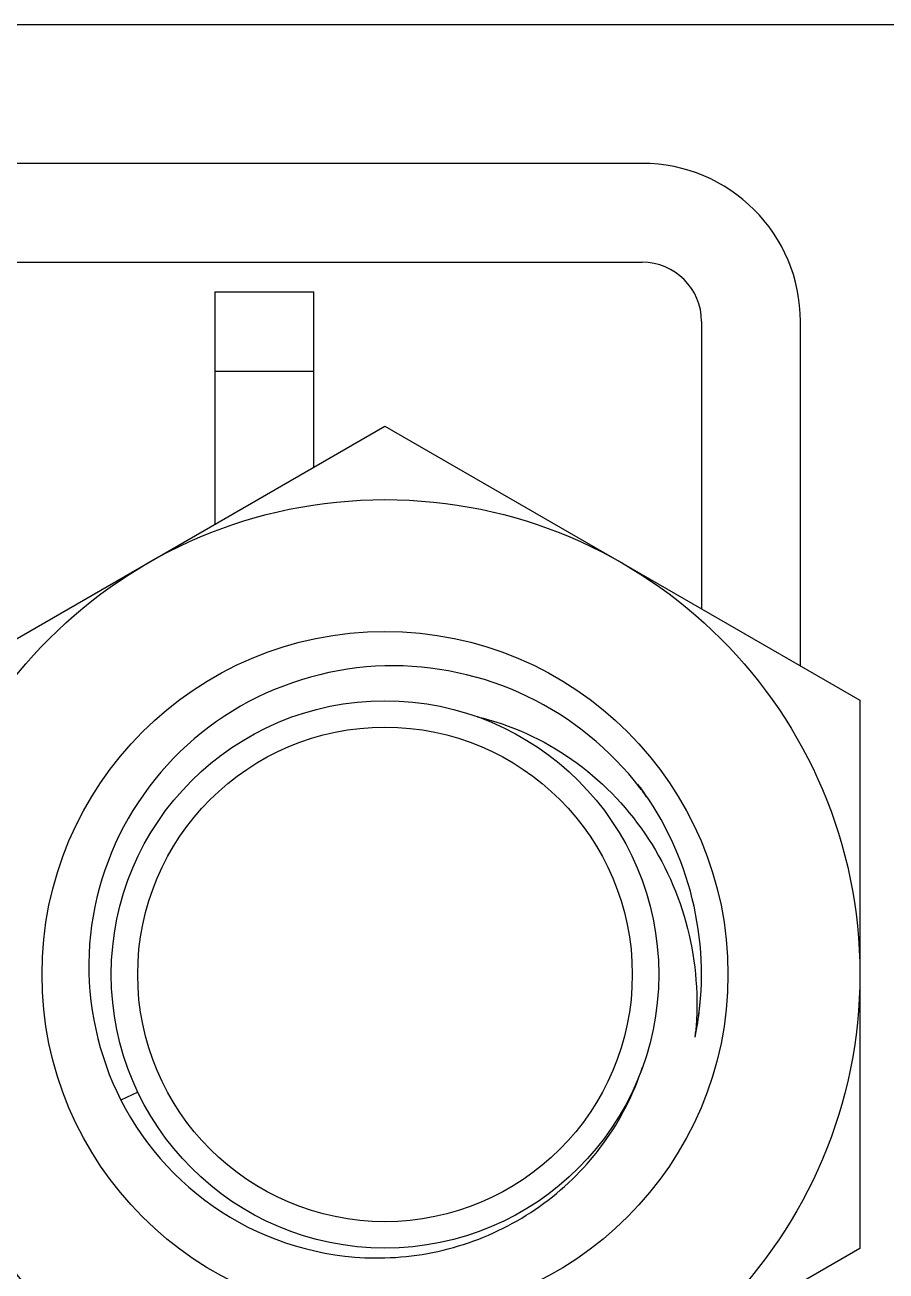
# Model space of a CAD drawing. Extents: x 27938 to 1507990, y 110129 to 923079.
# Drawn here: x 669824.7 to 670002.7, y 358131.6 to 358389.1 of the extents above; entities that cross this region are included whole.
import ezdxf

# ---------------------------------------------------------------- set-up
doc = ezdxf.new("R2010")
doc.units = 0
doc.header["$LTSCALE"] = 1000
doc.header["$MEASUREMENT"] = 0

msp = doc.modelspace()

# ---------------------------------------------------------------- linework, layer by layer
for p, q in [((670093.65, 358389.14), (669749.87, 358389.14)), ((669952.26, 358360.52), (668958.73, 358360.51)), ((669682.4, 358340.07), (669952.26, 358340.07)), ((669863.94, 358333.94), (669863.94, 358285.89)), ((669863.94, 358333.94), (669884.39, 358333.94)), ((669884.39, 358297.69), (669884.39, 358333.94)), ((669964.53, 358327.81), (669964.53, 358268.42)), ((669984.97, 358256.61), (669984.97, 358327.81)), ((669863.94, 358317.58), (669884.39, 358317.58)), ((669800.97, 358249.53), (669899.11, 358306.19)), ((669899.11, 358306.19), (669997.24, 358249.53)), ((669997.24, 358249.53), (669997.24, 358136.22)), ((669848.02, 358168.57), (669844.52, 358166.91)), ((669997.24, 358136.22), (669899.11, 358079.56))]:
    msp.add_line(p, q)
for radius in [98.13, 70.88, 56.57, 51.11]:
    msp.add_circle((669899.11, 358192.88), radius)
for centre, radius, start, end in [((669952.26, 358327.81), 32.71, 0, 90), ((669952.26, 358327.81), 12.27, 0, 90), ((669899.17, 358192.91), 65.33, 33.5438, 36.97), ((669900.16, 358191.6), 65.24, 34.988, 37.5933), ((669899.11, 358192.88), 65.4, 348.5415, 33.5415), ((669898.98, 358192.89), 65.53, 349.9486, 355.033), ((669899.33, 358192.83), 65.17, 348.542, 349.9459), ((669898.69, 358186.73), 64.87, 353.9459, 354.8169)]:
    msp.add_arc(centre, radius, start, end)
for points, knots in [([(669899.11, 358256.65), (669888.78, 358256.38), (669867.91, 358250.62), (669844.76, 358228.16), (669835.21, 358197.33), (669839.83, 358176.1), (669844.52, 358166.91)], [0, 0, 0, 0, 0.250101, 0.50014, 0.750107, 1, 1, 1, 1]), ([(669951.86, 358231.4), (669945.74, 358239.35), (669929.58, 358252.57), (669909.12, 358256.91), (669899.11, 358256.65)], [0, 0, 0, 0, 0.500072, 1, 1, 1, 1]), ([(669918.15, 358246.14), (669925.11, 358244.48), (669938.54, 358238.39), (669953.89, 358222.69), (669962.85, 358202.65), (669963.95, 358188.01), (669963.3, 358180.87)], [0, 0, 0, 0, 0.249708, 0.499636, 0.749734, 1, 1, 1, 1]), ([(669899.11, 358134.29), (669904.96, 358134.45), (669916.7, 358136.57), (669932.49, 358144.85), (669945.07, 358157.5), (669950.5, 358168.13), (669952.32, 358173.69)], [0, 0, 0, 0, 0.250031, 0.500036, 0.750022, 1, 1, 1, 1]), ([(669844.52, 358166.91), (669849.53, 358157.07), (669865.38, 358139.86), (669888.08, 358133.98), (669899.11, 358134.29)], [0, 0, 0, 0, 0.500108, 1, 1, 1, 1])]:
    msp.add_open_spline(points, degree=3, knots=knots)

doc.saveas('drawing.dxf')
